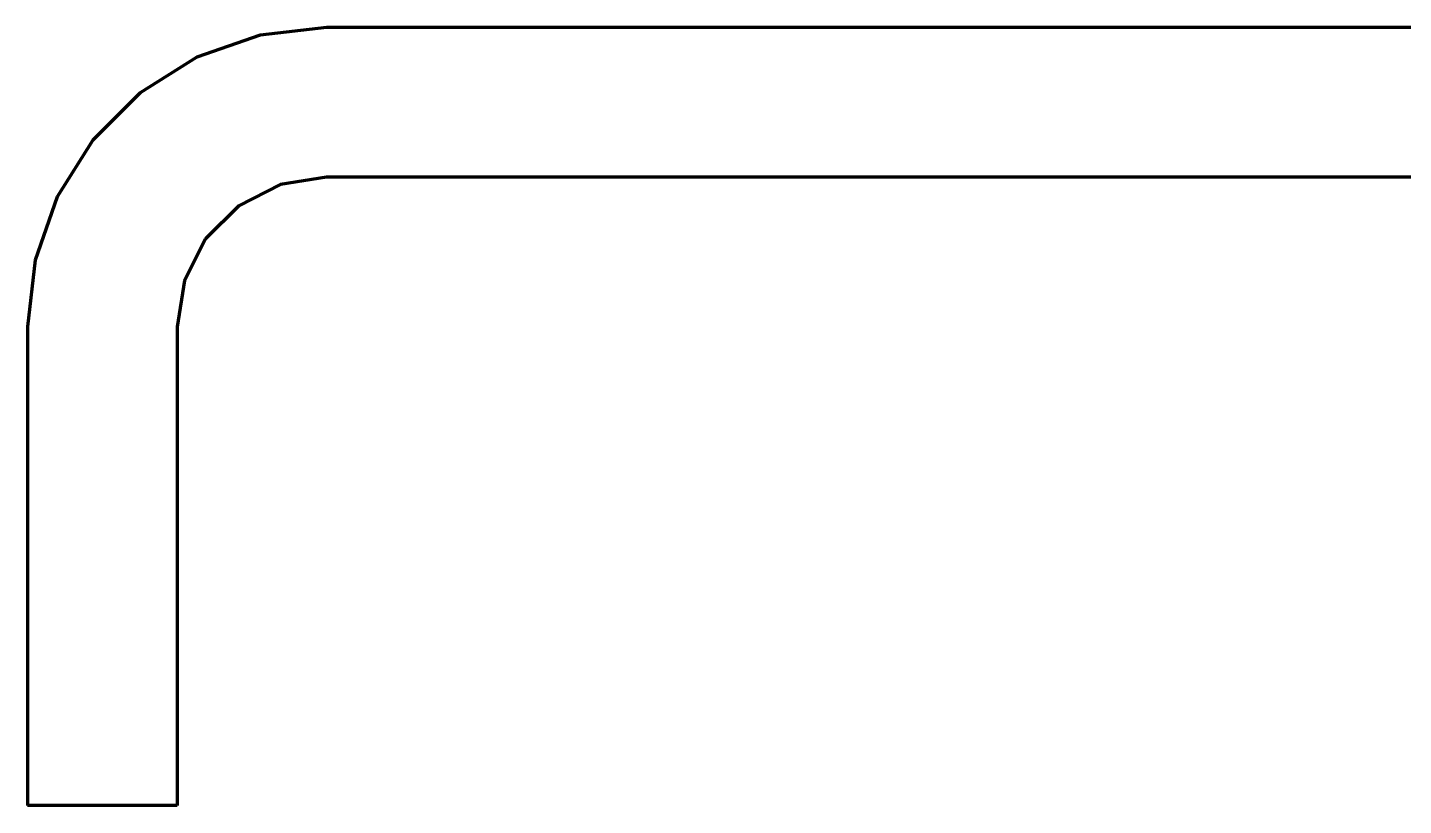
# Model space of a CAD drawing. Header units: millimetres. Extents: x 0 to 420, y 0 to 297.
# Drawn here: x 295.3 to 299.9, y 254.4 to 257 of the extents above; entities that cross this region are included whole.
import ezdxf

# ---------------------------------------------------------------- set-up
doc = ezdxf.new("R2010")
doc.units = ezdxf.units.MM
doc.linetypes.add('DASHED', pattern=[1.524, 1.27, -0.254])

msp = doc.modelspace()

# ---------------------------------------------------------------- linework, layer by layer
at = {"color": 1, "lineweight": 70}
for p, q in [((296.0775, 256.9749), (295.8661, 256.901)), ((296.3, 257), (296.0775, 256.9749)), ((303.5, 257), (296.3, 257)), ((295.8661, 256.901), (295.6765, 256.7818)), ((295.6765, 256.7818), (295.5182, 256.6235)), ((295.5182, 256.6235), (295.399, 256.4339)), ((296.3, 256.5), (296.1455, 256.4755)), ((303.5, 256.5), (296.3, 256.5)), ((296.1455, 256.4755), (296.0061, 256.4045)), ((295.399, 256.4339), (295.3251, 256.2225)), ((296.0061, 256.4045), (295.8955, 256.2939)), ((295.8955, 256.2939), (295.8245, 256.1545)), ((295.3251, 256.2225), (295.3, 256)), ((295.8245, 256.1545), (295.8, 256)), ((295.3, 256), (295.3, 254.4)), ((295.8, 256), (295.8, 254.4)), ((295.8, 254.4), (295.3, 254.4))]:
    msp.add_line(p, q, dxfattribs=at)
at = {"color": 5, "linetype": 'DASHED', "lineweight": 35}
for p, q in [((295.8661, 256.901), (296.0775, 256.9749)), ((296.0775, 256.9749), (296.3, 257)), ((296.3, 257), (303.5, 257)), ((295.6765, 256.7818), (295.8661, 256.901)), ((295.5182, 256.6235), (295.6765, 256.7818)), ((295.399, 256.4339), (295.5182, 256.6235)), ((296.3, 256.5), (296.1455, 256.4755)), ((303.5, 256.5), (296.3, 256.5)), ((296.1455, 256.4755), (296.0061, 256.4045)), ((295.3251, 256.2225), (295.399, 256.4339)), ((296.0061, 256.4045), (295.8955, 256.2939)), ((295.8955, 256.2939), (295.8245, 256.1545)), ((295.3, 256), (295.3251, 256.2225)), ((295.8245, 256.1545), (295.8, 256)), ((295.3, 254.4), (295.3, 256)), ((295.8, 256), (295.8, 254.4)), ((295.8, 254.4), (295.3, 254.4))]:
    msp.add_line(p, q, dxfattribs=at)

doc.saveas('drawing.dxf')
